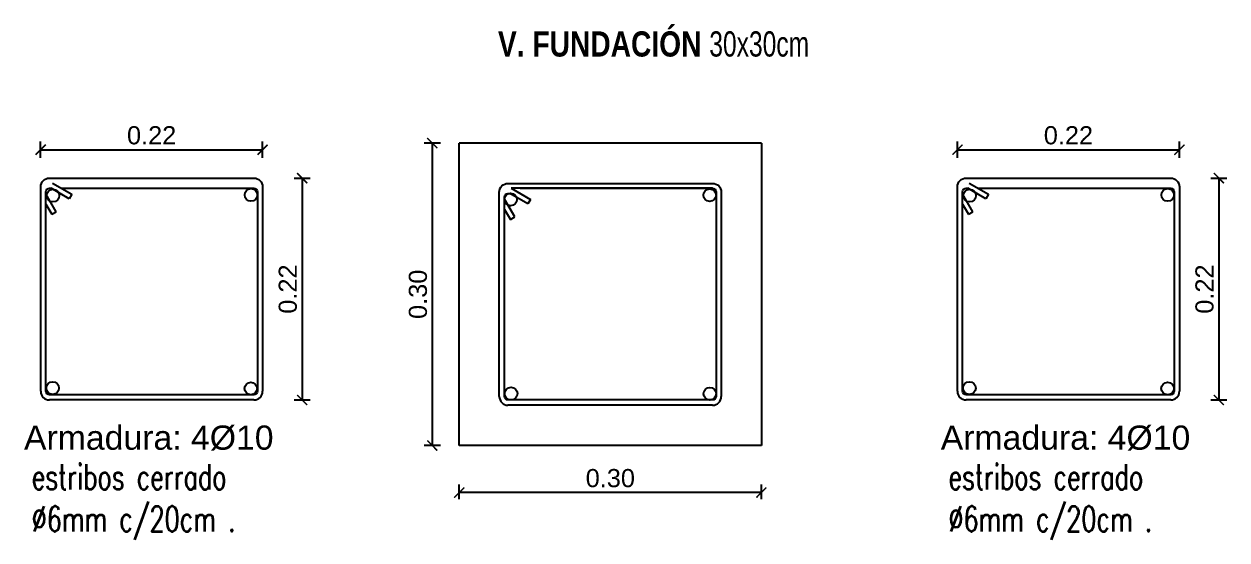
# Model space of a CAD drawing. Header units: millimetres. Extents: x 141 to 475, y -20 to 129.
# Drawn here: x 214.07 to 226.01, y 55.4 to 60.52 of the extents above; entities that cross this region are included whole.
import ezdxf

# ---------------------------------------------------------------- set-up
doc = ezdxf.new("R2010")
doc.units = ezdxf.units.MM
doc.header["$LTSCALE"] = 0.1
doc.header["$MEASUREMENT"] = 0
doc.header["$PDMODE"] = 3
doc.header["$PDSIZE"] = 0.1
doc.layers.get('DEFPOINTS').update_dxf_attribs({"color": 1})
for name, color, linetype in [('00-muros-a', 2, 'Continuous'), ('armadura', 10, 'Continuous'), ('Cotas', 1, 'Continuous')]:
    doc.layers.add(name, color=color, linetype=linetype)
doc.layers.add('referencias', color=1, linetype='Continuous', lineweight=5)
doc.styles.add('ARIAL', font='arial.ttf', dxfattribs={"height": 0.18})
doc.styles.add('COTAS', font='ROMANS.shx', dxfattribs={"width": 0.7})
doc.dimstyles.new('100', dxfattribs={"dimtxt": 0.2, "dimasz": 0.1, "dimexe": 0.08, "dimexo": 0, "dimgap": 0.05, "dimtad": 1, "dimzin": 1, "dimtxsty": 'ARIAL', "dimblk": 'ARCHTICK', "dimcen": 2.5, "dimadec": 0, "dimazin": 0, "dimtfac": 1, "dimtix": 1, "dimtmove": 0, "dimatfit": 3, "dimfxl": 0.08, "dimfxlon": 1, "dimarcsym": 0})

# ---------------------------------------------------------------- blocks, each defined once
blk = doc.blocks.new('_ARCHTICK')
at = {"color": 0, "linetype": 'ByBlock', "const_width": 0.15}
blk.add_lwpolyline([(-0.5, -0.5), (0.5, 0.5)], dxfattribs=at)
blk = doc.blocks.new('*D349')
at = {"layer": 'Cotas', "color": 0, "lineweight": -2, "transparency": 16777216}
for p, q in [((214.234, 59.19), (214.234, 59.35)), ((214.234, 59.27), (216.438, 59.27)), ((216.438, 59.19), (216.438, 59.35))]:
    blk.add_line(p, q, dxfattribs=at)
at = {"layer": 'DEFPOINTS', "color": 0, "transparency": 16777216}
for p in [(216.438, 59.27), (214.234, 57.869), (216.438, 57.869)]:
    blk.add_point(p, dxfattribs=at)
at = {"layer": 'Cotas', "color": 0, "lineweight": -2, "transparency": 16777216, "xscale": 0.1, "yscale": 0.1, "zscale": 0.1, "rotation": 180}
blk.add_blockref('_ARCHTICK', (214.234, 59.27), dxfattribs=at)
at = {"layer": 'Cotas', "color": 0, "lineweight": -2, "transparency": 16777216, "xscale": 0.1, "yscale": 0.1, "zscale": 0.1}
blk.add_blockref('_ARCHTICK', (216.438, 59.27), dxfattribs=at)
at = {"layer": 'Cotas', "color": 0, "transparency": 16777216, "insert": (215.336, 59.412), "char_height": 0.18, "attachment_point": 5, "style": 'ARIAL'}
blk.add_mtext('0.22', dxfattribs=at)
blk = doc.blocks.new('*D350')
at = {"layer": 'Cotas', "color": 0, "lineweight": -2, "transparency": 16777216}
for p, q in [((216.751, 58.988), (216.911, 58.988)), ((216.831, 58.988), (216.831, 56.788)), ((216.751, 56.788), (216.911, 56.788))]:
    blk.add_line(p, q, dxfattribs=at)
at = {"layer": 'DEFPOINTS', "color": 0, "transparency": 16777216}
for p in [(216.192, 58.988), (216.192, 56.788), (216.831, 56.788)]:
    blk.add_point(p, dxfattribs=at)
at = {"layer": 'Cotas', "color": 0, "lineweight": -2, "transparency": 16777216, "xscale": 0.1, "yscale": 0.1, "zscale": 0.1}
for p, rotation in [((216.831, 58.988), 90), ((216.831, 56.788), 270)]:
    blk.add_blockref('_ARCHTICK', p, dxfattribs=dict(at, rotation=rotation))
at = {"layer": 'Cotas', "color": 0, "transparency": 16777216, "insert": (216.689, 57.888), "char_height": 0.18, "attachment_point": 5, "rotation": 90, "style": 'ARIAL'}
blk.add_mtext('0.22', dxfattribs=at)
blk = doc.blocks.new('*D341')
at = {"layer": 'Cotas', "color": 0, "lineweight": -2, "transparency": 16777216}
for p, q in [((218.391, 55.803), (218.391, 55.95)), ((221.391, 55.803), (221.391, 55.95)), ((221.391, 55.87), (218.391, 55.87))]:
    blk.add_line(p, q, dxfattribs=at)
at = {"layer": 'DEFPOINTS', "color": 0, "transparency": 16777216}
for p in [(218.391, 55.87), (218.391, 55.803), (221.391, 55.803)]:
    blk.add_point(p, dxfattribs=at)
at = {"layer": 'Cotas', "color": 0, "lineweight": -2, "transparency": 16777216, "xscale": 0.1, "yscale": 0.1, "zscale": 0.1, "rotation": 180}
blk.add_blockref('_ARCHTICK', (218.391, 55.87), dxfattribs=at)
at = {"layer": 'Cotas', "color": 0, "lineweight": -2, "transparency": 16777216, "xscale": 0.1, "yscale": 0.1, "zscale": 0.1}
blk.add_blockref('_ARCHTICK', (221.391, 55.87), dxfattribs=at)
at = {"layer": 'Cotas', "color": 0, "transparency": 16777216, "insert": (219.891, 56.012), "char_height": 0.18, "attachment_point": 5, "style": 'ARIAL'}
blk.add_mtext('0.30', dxfattribs=at)
blk = doc.blocks.new('*D342')
at = {"layer": 'Cotas', "color": 0, "lineweight": -2, "transparency": 16777216}
for p, q in [((218.203, 59.336), (218.043, 59.336)), ((218.123, 59.336), (218.123, 56.336)), ((218.203, 56.336), (218.043, 56.336))]:
    blk.add_line(p, q, dxfattribs=at)
at = {"layer": 'DEFPOINTS', "color": 0, "transparency": 16777216}
for p in [(218.988, 59.336), (218.123, 56.336), (218.988, 56.336)]:
    blk.add_point(p, dxfattribs=at)
at = {"layer": 'Cotas', "color": 0, "lineweight": -2, "transparency": 16777216, "xscale": 0.1, "yscale": 0.1, "zscale": 0.1}
for p, rotation in [((218.123, 59.336), 90), ((218.123, 56.336), 270)]:
    blk.add_blockref('_ARCHTICK', p, dxfattribs=dict(at, rotation=rotation))
at = {"layer": 'Cotas', "color": 0, "transparency": 16777216, "insert": (217.981, 57.836), "char_height": 0.18, "attachment_point": 5, "rotation": 90, "style": 'ARIAL'}
blk.add_mtext('0.30', dxfattribs=at)
blk = doc.blocks.new('*D351')
at = {"layer": 'Cotas', "color": 0, "lineweight": -2, "transparency": 16777216}
for p, q in [((223.338, 59.19), (223.338, 59.35)), ((223.338, 59.27), (225.542, 59.27)), ((225.542, 59.19), (225.542, 59.35))]:
    blk.add_line(p, q, dxfattribs=at)
at = {"layer": 'DEFPOINTS', "color": 0, "transparency": 16777216}
for p in [(225.542, 59.27), (223.338, 57.869), (225.542, 57.869)]:
    blk.add_point(p, dxfattribs=at)
at = {"layer": 'Cotas', "color": 0, "lineweight": -2, "transparency": 16777216, "xscale": 0.1, "yscale": 0.1, "zscale": 0.1, "rotation": 180}
blk.add_blockref('_ARCHTICK', (223.338, 59.27), dxfattribs=at)
at = {"layer": 'Cotas', "color": 0, "lineweight": -2, "transparency": 16777216, "xscale": 0.1, "yscale": 0.1, "zscale": 0.1}
blk.add_blockref('_ARCHTICK', (225.542, 59.27), dxfattribs=at)
at = {"layer": 'Cotas', "color": 0, "transparency": 16777216, "insert": (224.44, 59.412), "char_height": 0.18, "attachment_point": 5, "style": 'ARIAL'}
blk.add_mtext('0.22', dxfattribs=at)
blk = doc.blocks.new('*D352')
at = {"layer": 'Cotas', "color": 0, "lineweight": -2, "transparency": 16777216}
for p, q in [((225.854, 58.988), (226.014, 58.988)), ((225.934, 58.988), (225.934, 56.788)), ((225.854, 56.788), (226.014, 56.788))]:
    blk.add_line(p, q, dxfattribs=at)
at = {"layer": 'DEFPOINTS', "color": 0, "transparency": 16777216}
for p in [(225.295, 58.988), (225.295, 56.788), (225.934, 56.788)]:
    blk.add_point(p, dxfattribs=at)
at = {"layer": 'Cotas', "color": 0, "lineweight": -2, "transparency": 16777216, "xscale": 0.1, "yscale": 0.1, "zscale": 0.1}
for p, rotation in [((225.934, 58.988), 90), ((225.934, 56.788), 270)]:
    blk.add_blockref('_ARCHTICK', p, dxfattribs=dict(at, rotation=rotation))
at = {"layer": 'Cotas', "color": 0, "transparency": 16777216, "insert": (225.792, 57.888), "char_height": 0.18, "attachment_point": 5, "rotation": 90, "style": 'ARIAL'}
blk.add_mtext('0.22', dxfattribs=at)

msp = doc.modelspace()

# ---------------------------------------------------------------- linework, layer by layer
at = {"layer": '00-muros-a'}
for p, q in [((221.3907, 59.3362), (218.3907, 59.3362)), ((218.3907, 56.3362), (218.3907, 59.3362)), ((221.3907, 59.3362), (221.3907, 56.3362)), ((221.3907, 56.3362), (218.3907, 56.3362))]:
    msp.add_line(p, q, dxfattribs=at)
at = {"layer": 'armadura'}
for p, q in [((214.3522, 58.9397, 3.0511), (214.5438, 58.8291, 3.0511)), ((223.4555, 58.9397, 3.0511), (223.6471, 58.8291, 3.0511)), ((214.3885, 58.6549, 3.0511), (214.286, 58.8324, 3.0511)), ((214.518, 58.7844, 3.0511), (214.3383, 58.8881, 3.0511)), ((214.5438, 58.8291, 3.0511), (214.518, 58.7844, 3.0511)), ((218.9428, 58.603, 3.0511), (218.8403, 58.7805, 3.0511)), ((219.0723, 58.7325, 3.0511), (218.8927, 58.8362, 3.0511)), ((220.9067, 58.8877), (218.9065, 58.8878, 3.0511)), ((218.9065, 58.8878, 3.0511), (219.0981, 58.7772, 3.0511)), ((219.0981, 58.7772, 3.0511), (219.0723, 58.7325, 3.0511)), ((223.4918, 58.6549, 3.0511), (223.3893, 58.8324, 3.0511)), ((223.6213, 58.7844, 3.0511), (223.4417, 58.8881, 3.0511)), ((223.6471, 58.8291, 3.0511), (223.6213, 58.7844, 3.0511)), ((214.286, 58.7292, 3.0511), (214.3438, 58.6291, 3.0511)), ((214.3438, 58.6291, 3.0511), (214.3885, 58.6549, 3.0511)), ((218.8403, 58.6773, 3.0511), (218.8981, 58.5772, 3.0511)), ((223.3893, 58.7292, 3.0511), (223.4471, 58.6291, 3.0511)), ((223.4471, 58.6291, 3.0511), (223.4918, 58.6549, 3.0511)), ((218.8981, 58.5772, 3.0511), (218.9428, 58.603, 3.0511)), ((214.2344, 56.8741), (214.2344, 58.3222)), ((216.4384, 58.3222), (216.4384, 56.8741)), ((223.3377, 56.8741), (223.3377, 58.3222)), ((225.5417, 58.3222), (225.5417, 56.8741)), ((218.7887, 56.8222), (218.7887, 58.2703)), ((220.9927, 58.2703), (220.9927, 56.8222)), ((216.3524, 56.7881), (214.3204, 56.7881)), ((225.4557, 56.7881), (223.4237, 56.7881)), ((220.9067, 56.7362), (218.8747, 56.7362))]:
    msp.add_line(p, q, dxfattribs=at)
for points in [[(214.2344, 58.3222), (214.2344, 58.9021, -0.4142136), (214.3204, 58.9881), (216.3524, 58.9881, -0.4142136), (216.4384, 58.9021), (216.4384, 58.3222)], [(218.7887, 58.2703), (218.7887, 58.8502, -0.4142136), (218.8747, 58.9362), (220.9067, 58.9362, -0.4142136), (220.9927, 58.8502), (220.9927, 58.2703)], [(223.3377, 58.3222), (223.3377, 58.9021, -0.4142136), (223.4237, 58.9881), (225.4557, 58.9881, -0.4142136), (225.5417, 58.9021), (225.5417, 58.3222)], [(214.286, 57.8692), (214.286, 58.8537, -0.4142136), (214.3204, 58.8881), (214.3383, 58.8881)], [(214.4415, 58.8881), (216.3524, 58.8881, -0.4142136), (216.3868, 58.8537), (216.3868, 57.8692)], [(218.8403, 57.8173), (218.8403, 58.8018, -0.4142136), (218.8747, 58.8362), (218.8927, 58.8362)], [(218.9959, 58.8877), (220.9067, 58.8877, -0.4142136), (220.9411, 58.8533), (220.9411, 57.8009)], [(223.3893, 57.8692), (223.3893, 58.8537, -0.4142136), (223.4237, 58.8881), (223.4417, 58.8881)], [(223.5449, 58.8881), (225.4557, 58.8881, -0.4142136), (225.4901, 58.8537), (225.4901, 57.8692)], [(216.3868, 57.8692), (216.3868, 56.8741, -0.4142136), (216.3524, 56.8397), (214.3204, 56.8397, -0.4142136), (214.286, 56.8741), (214.286, 57.8692)], [(220.9411, 57.8173), (220.9411, 56.8222, -0.4142136), (220.9067, 56.7878), (218.8747, 56.7878, -0.4142136), (218.8403, 56.8222), (218.8403, 57.8173)], [(225.4901, 57.8692), (225.4901, 56.8741, -0.4142136), (225.4557, 56.8397), (223.4237, 56.8397, -0.4142136), (223.3893, 56.8741), (223.3893, 57.8692)]]:
    msp.add_lwpolyline(points, format="xyb", dxfattribs=at)
for centre in [(214.3564, 58.8151), (216.3225, 58.8217), (218.9012, 58.7758), (220.8781, 58.8188), (223.4597, 58.8151), (225.4258, 58.8217), (214.3535, 56.9059), (216.3212, 56.9018), (218.9056, 56.8511), (220.8789, 56.8498), (223.4568, 56.9059), (225.4245, 56.9018)]:
    msp.add_circle(centre, 0.0623, dxfattribs=at)
for centre, start, end in [((214.3204, 56.8741), 180, 270), ((216.3524, 56.8741), 270, 0), ((223.4237, 56.8741), 180, 270), ((225.4557, 56.8741), 270, 0), ((218.8747, 56.8222), 180, 270), ((220.9067, 56.8222), 270, 0)]:
    msp.add_arc(centre, 0.086, start, end, dxfattribs=at)

# ---------------------------------------------------------------- texts
at = {"layer": 'referencias', "style": 'ARIAL'}
for p in [(214.0685, 56.2947), (223.1718, 56.2947)]:
    msp.add_text('Armadura: 4%%C10', height=0.24, dxfattribs=at).set_placement(p)
at = {"layer": 'referencias', "color": 2, "insert": (218.775, 60.4438), "char_height": 0.25, "width": 5.447686, "attachment_point": 1, "style": 'COTAS'}
msp.add_mtext('{\\fArial Black|b0|i0|c0|p34;\\C256;V. FUNDACIÓN \\fSwis721 BdOul BT|b0|i0|c0|p82;30x30cm}', dxfattribs=at)
at = {"layer": 'referencias', "color": 2, "char_height": 0.25, "attachment_point": 1, "style": 'COTAS'}
for insert in [(214.145, 56.1503), (223.2484, 56.1503)]:
    msp.add_mtext('{\\C256;estribos cerrado\\P%%C6mm c/20cm .}', dxfattribs=dict(at, insert=insert))

# ---------------------------------------------------------------- dimensions: what is measured, and where the dimension line sits
at = {"layer": 'Cotas'}
for base, p1, p2, picture, middle in [((216.4384, 59.2696), (214.2344, 57.8692), (216.4384, 57.8692), '*D349', (215.3364, 59.4115)), ((225.5417, 59.2696), (223.3377, 57.8692), (225.5417, 57.8692), '*D351', (224.4397, 59.4115))]:
    dim = msp.add_linear_dim(base=base, p1=p1, p2=p2, text='0.22', dimstyle='100', dxfattribs=at)
    dim.commit()
    dim.dimension.update_dxf_attribs({"geometry": picture, "text_midpoint": middle})
for base, p1, p2, angle, picture, middle in [((218.1231, 56.3362), (218.9882, 59.3362), (218.9882, 56.3362), 90, '*D342', (218.1231, 57.8362)), ((218.3907, 55.8699), (221.3907, 55.803), (218.3907, 55.803), 180, '*D341', (219.8907, 55.8699))]:
    dim = msp.add_linear_dim(base=base, p1=p1, p2=p2, angle=angle, text='0.30', dimstyle='100', dxfattribs=at)
    dim.commit()
    dim.dimension.update_dxf_attribs({"geometry": picture, "text_midpoint": middle, "dimtype": 160})
for base, p1, p2, picture, middle in [((216.8308, 56.7881), (216.1917, 58.9881), (216.1917, 56.7881), '*D350', (216.6889, 57.8881)), ((225.9341, 56.7881), (225.2951, 58.9881), (225.2951, 56.7881), '*D352', (225.7922, 57.8881))]:
    dim = msp.add_linear_dim(base=base, p1=p1, p2=p2, angle=90, text='0.22', dimstyle='100', dxfattribs=at)
    dim.commit()
    dim.dimension.update_dxf_attribs({"geometry": picture, "text_midpoint": middle})

doc.saveas('drawing.dxf')
